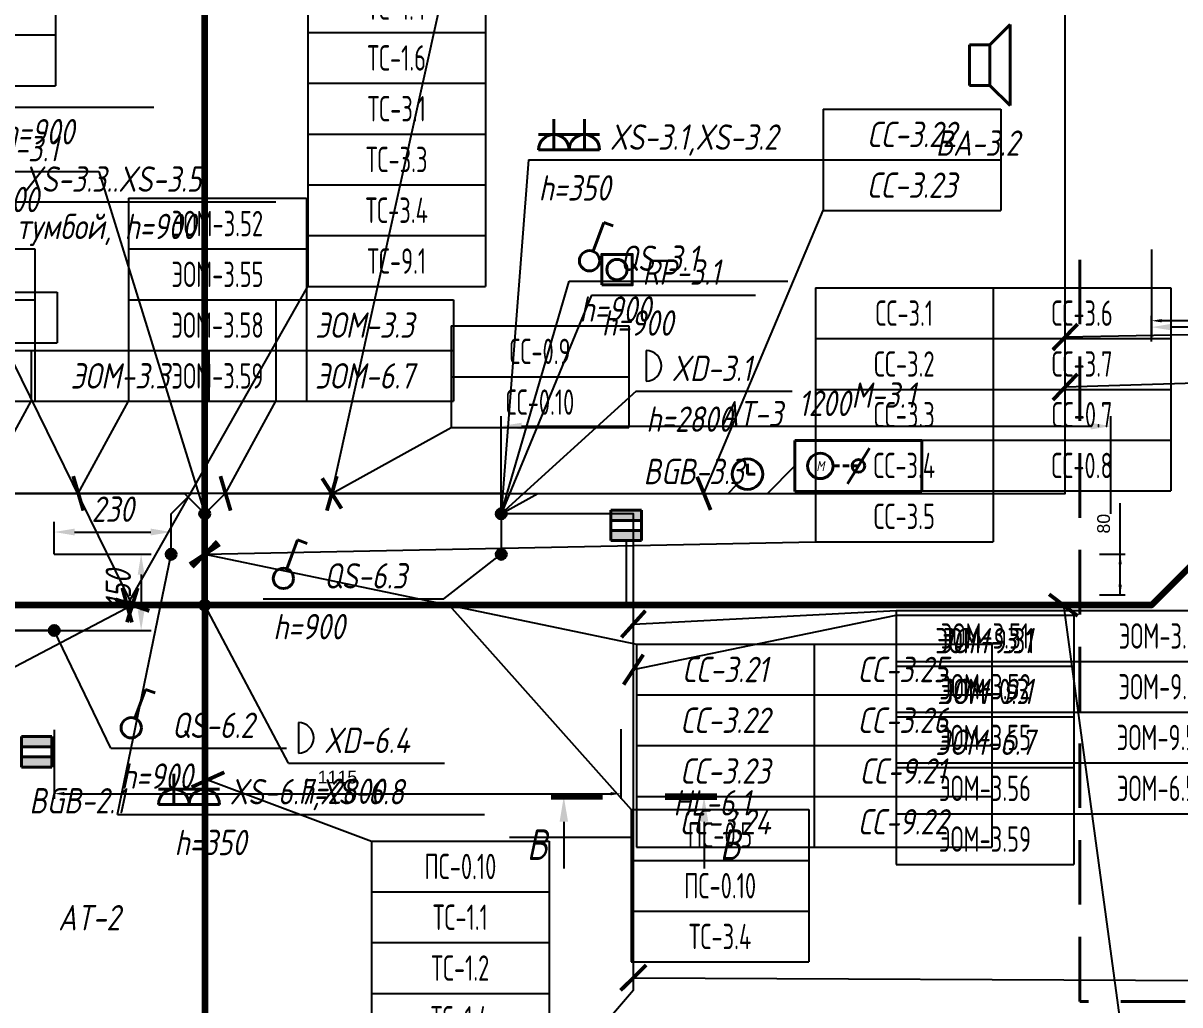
# Model space of a CAD drawing. Header units: millimetres. Extents: x -8189 to 16488, y -6763 to 17206.
# Drawn here: x 6650 to 8927, y 8783 to 10716 of the extents above; entities that cross this region are included whole.
import ezdxf
from ezdxf.enums import TextEntityAlignment as Align

# ---------------------------------------------------------------- set-up
doc = ezdxf.new("R2010")
doc.units = ezdxf.units.MM
doc.linetypes.add('DASHED', pattern=[19.05, 12.7, -6.35])
for name, color, linetype in [('02 Розетки', 7, 'Continuous'), ('03 Стационарное ЭО', 7, 'Continuous'), ('04 Освещение', 7, 'Continuous'), ('05 Слаботочка', 7, 'Continuous'), ('06 Авт-ка климата', 7, 'Continuous'), ('08 Пож. и техн. сигн.', 7, 'Continuous'), ('10 Привязка', 7, 'Continuous'), ('12 Трассы и коробки 220', 7, 'Continuous'), ('13 Трассы и коробки слаботочки', 7, 'Continuous'), ('14 Лотки', 7, 'Continuous')]:
    doc.layers.add(name, color=color, linetype=linetype)
doc.layers.add('11 Привязка размеры', color=7, linetype='Continuous', plot=False)
doc.styles.add('GOST typeA', font='GOST_A.TTF')
doc.styles.get("Standard").update_dxf_attribs({"font": 'arial.ttf'})
doc.styles.add('ГОСТ-ISOCPEUR', font='isocpeui.ttf', dxfattribs={"width": 0.8})
doc.linetypes.add('220V_LINE', pattern='A,0.2,-0.05,["~220V",Standard,S=0.1,R=0,X=0,Y=-0.05],-0.4,0.1', length=0.75)
doc.dimstyles.new('ISO-25', dxfattribs={"dimtxt": 2.5, "dimasz": 2.5, "dimexe": 1.25, "dimexo": 0.625, "dimtad": 1, "dimtxsty": 'Standard', "dimcen": 2.5, "dimadec": 0, "dimazin": 0, "dimtfac": 1, "dimtmove": 0, "dimatfit": 3, "dimfxl": 1, "dimarcsym": 0})

# ---------------------------------------------------------------- blocks, each defined once
blk = doc.blocks.new('*D78')
at = {"layer": '11 Привязка размеры', "color": 0, "lineweight": -2}
for p, q in [((7591.1, 9750.1), (7591.1, 9942.5)), ((8791.2, 9750.1), (8791.2, 9942.5)), ((7631.1, 9922.5), (8751.2, 9922.5))]:
    blk.add_line(p, q, dxfattribs=at)
at = {"layer": '11 Привязка размеры', "color": 0}
for points in [[(7631.1, 9929.2), (7631.1, 9915.9), (7591.1, 9922.5)], [(8751.2, 9915.9), (8751.2, 9929.2), (8791.2, 9922.5)]]:
    blk.add_solid(points, dxfattribs=at)
at = {"layer": 'Defpoints', "color": 0}
for p in [(8791.2, 9922.5), (7591.1, 9750.1), (8791.2, 9750.1)]:
    blk.add_point(p, dxfattribs=at)
at = {"layer": '11 Привязка размеры', "color": 0, "insert": (8227.4, 9967.5), "char_height": 50, "attachment_point": 5, "style": 'ГОСТ-ISOCPEUR'}
blk.add_mtext('1200', dxfattribs=at)
blk = doc.blocks.new('дроссель d100')
at = {"color": 0, "lineweight": -2}
for p, q in [((0, 0), (0, 100)), ((0, 100), (250, 100)), ((250, 100), (250, 0)), ((103.4, 14.7), (146.6, 85.3)), ((250, 0), (0, 0))]:
    blk.add_line(p, q, dxfattribs=at)
at = {"color": 0, "linetype": 'DASHED', "lineweight": -2}
blk.add_line((75, 50), (125, 50), dxfattribs=at)
at = {"color": 0, "lineweight": -2}
for centre, radius in [((50, 50), 25), ((125, 50), 12.5)]:
    blk.add_circle(centre, radius, dxfattribs=at)
at = {"color": 0, "lineweight": -2, "style": 'ГОСТ-ISOCPEUR', "width": 0.8}
blk.add_text('M', height=20, dxfattribs=at).set_placement((50, 50), align=Align.MIDDLE_CENTER)
blk = doc.blocks.new('часы')
at = {"color": 0, "lineweight": -2}
for q in [(9893.5, 982.52), (9894.25, 981.52)]:
    blk.add_line((9893.5, 981.52), q, dxfattribs=at)
blk.add_circle((9893.5, 981.52), 1.5, dxfattribs=at)
blk = doc.blocks.new('геркон')
at = {"lineweight": -2}
for points in [[(3, 2), (3, 3), (0, 3), (0, 2)], [(3, 0), (3, 1), (0, 1), (0, 0)]]:
    blk.add_hatch(color=0, dxfattribs=at).paths.add_polyline_path(points)
at = {"color": 0, "lineweight": -2}
for p, q in [((0, 0), (0, 3)), ((0, 3), (3, 3)), ((3, 3), (3, 0)), ((0, 2), (3, 2)), ((0, 1), (3, 1)), ((3, 0), (0, 0))]:
    blk.add_line(p, q, dxfattribs=at)
blk = doc.blocks.new('кнопка 1')
at = {"color": 0, "lineweight": -2}
for p, q in [((0.35, 0.94), (1.39, 3.78)), ((1.39, 3.78), (2.34, 3.45))]:
    blk.add_line(p, q, dxfattribs=at)
blk.add_circle((0, 0), 1, dxfattribs=at)
blk = doc.blocks.new('*D122')
at = {"layer": '11 Привязка размеры', "color": 0, "lineweight": -2}
for p, q in [((6711.2, 9670.1), (6902.2, 9670.1)), ((6882.2, 9630.1), (6882.2, 9560.1)), ((6631.2, 9520.1), (6902.2, 9520.1))]:
    blk.add_line(p, q, dxfattribs=at)
at = {"layer": '11 Привязка размеры', "color": 0}
for points in [[(6888.9, 9630.1), (6875.5, 9630.1), (6882.2, 9670.1)], [(6875.5, 9560.1), (6888.9, 9560.1), (6882.2, 9520.1)]]:
    blk.add_solid(points, dxfattribs=at)
at = {"layer": 'Defpoints', "color": 0}
for p in [(6711.2, 9670.1), (6631.2, 9520.1), (6882.2, 9520.1)]:
    blk.add_point(p, dxfattribs=at)
at = {"layer": '11 Привязка размеры', "color": 0, "insert": (6837.2, 9601.5), "char_height": 50, "attachment_point": 5, "rotation": 90, "style": 'ГОСТ-ISOCPEUR'}
blk.add_mtext('150', dxfattribs=at)
blk = doc.blocks.new('розетка скрытая трехполюсная')
at = {"color": 0, "lineweight": -2}
for p, q in [((0, 0), (0, 3)), ((-1.5, 1.5), (1.5, 1.5)), ((-1.5, 0), (1.5, 0))]:
    blk.add_line(p, q, dxfattribs=at)
blk.add_arc((0, 0), 1.5, 0, 180, dxfattribs=at)
blk = doc.blocks.new('*D134')
at = {"layer": '11 Привязка размеры', "color": 0, "lineweight": -2}
for p, q in [((8871.2, 10270.1), (8871.2, 10097.5)), ((10871.7, 10270.1), (10871.7, 10097.5)), ((10831.7, 10117.5), (8911.2, 10117.5))]:
    blk.add_line(p, q, dxfattribs=at)
at = {"layer": '11 Привязка размеры', "color": 0}
for points in [[(8911.2, 10124.2), (8911.2, 10110.9), (8871.2, 10117.5)], [(10831.7, 10110.9), (10831.7, 10124.2), (10871.7, 10117.5)]]:
    blk.add_solid(points, dxfattribs=at)
at = {"layer": 'Defpoints', "color": 0}
for p in [(8871.2, 10270.1), (10871.7, 10270.1), (8871.2, 10117.5)]:
    blk.add_point(p, dxfattribs=at)
at = {"layer": '11 Привязка размеры', "color": 0, "insert": (9871.5, 10162.5), "char_height": 50, "attachment_point": 5, "style": 'ГОСТ-ISOCPEUR'}
blk.add_mtext('2000', dxfattribs=at)
blk = doc.blocks.new('громкоговоритель')
at = {"color": 0, "lineweight": -2}
for p, q in [((2, 2), (4, 4)), ((4, 4), (4, -4)), ((0, -2), (0, 2)), ((0, 2), (2, 2)), ((2, 2), (2, -2)), ((2, -2), (0, -2)), ((2, -2), (4, -4))]:
    blk.add_line(p, q, dxfattribs=at)
blk = doc.blocks.new('*D169')
at = {"layer": '11 Привязка размеры', "color": 0, "lineweight": -2}
for p, q in [((6711.2, 9670.1), (6711.2, 9734)), ((6941.2, 9670.1), (6941.2, 9734)), ((6751.2, 9714), (6901.2, 9714))]:
    blk.add_line(p, q, dxfattribs=at)
at = {"layer": '11 Привязка размеры', "color": 0}
for points in [[(6751.2, 9720.7), (6751.2, 9707.3), (6711.2, 9714)], [(6901.2, 9707.3), (6901.2, 9720.7), (6941.2, 9714)]]:
    blk.add_solid(points, dxfattribs=at)
at = {"layer": 'Defpoints', "color": 0}
for p in [(6941.2, 9714), (6711.2, 9670.1), (6941.2, 9670.1)]:
    blk.add_point(p, dxfattribs=at)
at = {"layer": '11 Привязка размеры', "color": 0, "insert": (6826.2, 9759), "char_height": 50, "attachment_point": 5, "style": 'ГОСТ-ISOCPEUR'}
blk.add_mtext('230', dxfattribs=at)
blk = doc.blocks.new('коробка коммутационная')
at = {"color": 0}
blk.add_line((0, 3), (0, 0), dxfattribs=at)
blk.add_arc((0, 1.5), 1.5, 270, 90, dxfattribs=at)
blk = doc.blocks.new('*T210')
at = {"layer": '02 Розетки', "color": 0, "lineweight": -2}
for p, q in [((0, 0), (350, 0)), ((0, 0), (0, -300)), ((350, 0), (350, -300)), ((0, -100), (350, -100)), ((0, -200), (350, -200)), ((0, -300), (350, -300))]:
    blk.add_line(p, q, dxfattribs=at)
at = {"layer": '02 Розетки', "color": 0, "char_height": 50, "width": 330, "attachment_point": 5, "style": 'ГОСТ-ISOCPEUR'}
for s, insert in [('{ЭОМ-3.1}', (175, -50)), ('{ЭОМ-9.1}', (175, -150)), ('{ЭОМ-6.7}', (175, -250))]:
    blk.add_mtext(s, dxfattribs=dict(at, insert=insert))
blk = doc.blocks.new('*T211')
at = {"layer": '02 Розетки', "color": 0, "lineweight": -2}
for p, q in [((0, 0), (350, 0)), ((0, 0), (0, -200)), ((350, 0), (350, -200)), ((0, -100), (350, -100)), ((0, -200), (350, -200))]:
    blk.add_line(p, q, dxfattribs=at)
at = {"layer": '02 Розетки', "color": 0, "char_height": 50, "width": 330, "attachment_point": 5, "style": 'ГОСТ-ISOCPEUR'}
for s, insert in [('{ЭОМ-3.3}', (175, -50)), ('{ЭОМ-6.7}', (175, -150))]:
    blk.add_mtext(s, dxfattribs=dict(at, insert=insert))
blk = doc.blocks.new('*T212')
at = {"layer": '02 Розетки', "color": 0, "lineweight": -2}
for p, q in [((0, 0), (350, 0)), ((0, 0), (0, -100)), ((350, 0), (350, -100)), ((0, -100), (350, -100))]:
    blk.add_line(p, q, dxfattribs=at)
at = {"layer": '02 Розетки', "color": 0, "insert": (175, -50), "char_height": 50, "width": 330, "attachment_point": 5, "style": 'ГОСТ-ISOCPEUR'}
blk.add_mtext('{ЭОМ-3.3}', dxfattribs=at)
blk = doc.blocks.new('*T278')
at = {"layer": '03 Стационарное ЭО', "color": 0, "lineweight": -2}
for p, q in [((0, 0), (350, 0)), ((0, 0), (0, -200)), ((350, 0), (350, -200)), ((0, -100), (350, -100)), ((0, -200), (350, -200))]:
    blk.add_line(p, q, dxfattribs=at)
at = {"layer": '03 Стационарное ЭО', "color": 0, "char_height": 50, "width": 330, "attachment_point": 5, "style": 'GOST typeA'}
for s, insert in [('{\\W0.9;ЭОМ-9.31}', (175, -50)), ('{\\W0.9;ЭОМ-0.3}', (175, -150))]:
    blk.add_mtext(s, dxfattribs=dict(at, insert=insert))
blk = doc.blocks.new('*T344')
at = {"layer": '04 Освещение', "color": 0, "lineweight": -2}
for p, q in [((0, 0), (350, 0)), ((0, 0), (0, -500)), ((350, 0), (350, -500)), ((0, -100), (350, -100)), ((0, -200), (350, -200)), ((0, -300), (350, -300)), ((0, -400), (350, -400)), ((0, -500), (350, -500))]:
    blk.add_line(p, q, dxfattribs=at)
at = {"layer": '04 Освещение', "color": 0, "char_height": 50, "width": 330, "attachment_point": 5, "style": 'GOST typeA'}
for s, insert in [('{\\W0.8;ЭОМ-3.51}', (175, -50)), ('{\\W0.8;ЭОМ-3.52}', (175, -150)), ('{\\W0.8;ЭОМ-3.55}', (175, -250)), ('{\\W0.8;ЭОМ-3.56}', (175, -350)), ('{\\W0.8;ЭОМ-3.59}', (175, -450))]:
    blk.add_mtext(s, dxfattribs=dict(at, insert=insert))
blk = doc.blocks.new('*T345')
at = {"layer": '04 Освещение', "color": 0, "lineweight": -2}
for p, q in [((0, 0), (350, 0)), ((0, 0), (0, -400)), ((350, 0), (350, -400)), ((0, -100), (350, -100)), ((0, -200), (350, -200)), ((0, -300), (350, -300)), ((0, -400), (350, -400))]:
    blk.add_line(p, q, dxfattribs=at)
at = {"layer": '04 Освещение', "color": 0, "char_height": 50, "width": 330, "attachment_point": 5, "style": 'GOST typeA'}
for s, insert in [('{\\W0.8;ЭОМ-3.52}', (175, -50)), ('{\\W0.8;ЭОМ-3.55}', (175, -150)), ('{\\W0.8;ЭОМ-3.58}', (175, -250)), ('{\\W0.8;ЭОМ-3.59}', (175, -350))]:
    blk.add_mtext(s, dxfattribs=dict(at, insert=insert))
blk = doc.blocks.new('*T397')
at = {"layer": '04 Освещение', "color": 0, "lineweight": -2}
for p, q in [((0, 0), (350, 0)), ((0, 0), (0, -300)), ((350, 0), (350, -300)), ((0, -100), (350, -100)), ((0, -200), (350, -200)), ((0, -300), (350, -300))]:
    blk.add_line(p, q, dxfattribs=at)
at = {"layer": '04 Освещение', "color": 0, "char_height": 50, "width": 330, "attachment_point": 5, "style": 'GOST typeA'}
for s, insert in [('{\\W0.8;ЭОМ-3.53}', (175, -50)), ('{\\W0.8;ЭОМ-3.54}', (175, -150)), ('{\\W0.8;ЭОМ-3.55}', (175, -250))]:
    blk.add_mtext(s, dxfattribs=dict(at, insert=insert))
blk = doc.blocks.new('*T427')
at = {"layer": '04 Освещение', "color": 0, "lineweight": -2}
for p, q in [((0, 0), (350, 0)), ((0, 0), (0, -400)), ((350, 0), (350, -400)), ((0, -100), (350, -100)), ((0, -200), (350, -200)), ((0, -300), (350, -300)), ((0, -400), (350, -400))]:
    blk.add_line(p, q, dxfattribs=at)
at = {"layer": '04 Освещение', "color": 0, "char_height": 50, "width": 330, "attachment_point": 5, "style": 'GOST typeA'}
for s, insert in [('{\\W0.8;ЭОМ-3.61}', (175, -50)), ('{\\W0.8;ЭОМ-9.51}', (175, -150)), ('{\\W0.8;ЭОМ-9.53}', (175, -250)), ('{\\W0.8;ЭОМ-6.57}', (175, -350))]:
    blk.add_mtext(s, dxfattribs=dict(at, insert=insert))
blk = doc.blocks.new('регулятор')
at = {"color": 0, "lineweight": -2}
blk.add_lwpolyline([(-1.5, -1.5), (-1.5, 1.5), (1.5, 1.5), (1.5, -1.5)], close=True, dxfattribs=at)
blk.add_circle((0, 0), 1, dxfattribs=at)
blk = doc.blocks.new('*T534')
at = {"layer": '06 Авт-ка климата', "color": 0, "lineweight": -2}
for p, q in [((0, 0), (700, 0)), ((0, 0), (0, -900)), ((350, 0), (350, -900)), ((700, 0), (700, -900)), ((0, -100), (700, -100)), ((0, -200), (700, -200)), ((0, -300), (700, -300)), ((0, -400), (700, -400)), ((0, -500), (700, -500)), ((0, -600), (700, -600)), ((0, -700), (700, -700)), ((0, -800), (700, -800)), ((0, -900), (700, -900))]:
    blk.add_line(p, q, dxfattribs=at)
at = {"layer": '06 Авт-ка климата', "color": 0, "char_height": 50, "width": 330, "attachment_point": 5, "style": 'ГОСТ-ISOCPEUR'}
for s, insert in [('{\\W0.9;СС-1.21}', (175, -50)), ('{СС-3.24}', (525, -50)), ('{\\W0.9;СС-1.22}', (175, -150)), ('{СС-3.25}', (525, -150)), ('{\\W0.9;СС-1.23}', (175, -250)), ('{СС-3.26}', (525, -250)), ('{\\W0.9;СС-1.24}', (175, -350)), ('{СС-9.21}', (525, -350)), ('{\\W0.9;СС-1.27}', (175, -450)), ('{СС-6.21}', (525, -450)), ('{\\W0.9;СС-2.30}', (175, -550)), ('{СС-6.22}', (525, -550)), ('{СС-3.21}', (175, -650)), ('{СС-1.28}', (525, -650)), ('{СС-3.22}', (175, -750)), ('{СС-2.27}', (525, -750)), ('{СС-3.23}', (175, -850)), ('{СС-2.32}', (525, -850))]:
    blk.add_mtext(s, dxfattribs=dict(at, insert=insert))
blk = doc.blocks.new('*T597')
at = {"layer": '06 Авт-ка климата', "color": 0, "lineweight": -2}
for p, q in [((0, 0), (700, 0)), ((0, 0), (0, -400)), ((350, 0), (350, -400)), ((700, 0), (700, -400)), ((0, -100), (700, -100)), ((0, -200), (700, -200)), ((0, -300), (700, -300)), ((0, -400), (700, -400))]:
    blk.add_line(p, q, dxfattribs=at)
at = {"layer": '06 Авт-ка климата', "color": 0, "char_height": 50, "width": 330, "attachment_point": 5, "style": 'ГОСТ-ISOCPEUR'}
for s, insert in [('{СС-3.21}', (175, -50)), ('{СС-3.25}', (525, -50)), ('{СС-3.22}', (175, -150)), ('{СС-3.26}', (525, -150)), ('{СС-3.23}', (175, -250)), ('{СС-9.21}', (525, -250)), ('{СС-3.24}', (175, -350)), ('{СС-9.22}', (525, -350))]:
    blk.add_mtext(s, dxfattribs=dict(at, insert=insert))
blk = doc.blocks.new('*T598')
at = {"layer": '06 Авт-ка климата', "color": 0, "lineweight": -2}
for p, q in [((0, 0), (350, 0)), ((0, 0), (0, -200)), ((350, 0), (350, -200)), ((0, -100), (350, -100)), ((0, -200), (350, -200))]:
    blk.add_line(p, q, dxfattribs=at)
at = {"layer": '06 Авт-ка климата', "color": 0, "char_height": 50, "width": 330, "attachment_point": 5, "style": 'ГОСТ-ISOCPEUR'}
for s, insert in [('{СС-3.22}', (175, -50)), ('{СС-3.23}', (175, -150))]:
    blk.add_mtext(s, dxfattribs=dict(at, insert=insert))
blk = doc.blocks.new('*T642')
at = {"layer": '05 Слаботочка', "color": 0, "lineweight": -2}
for p, q in [((0, 0), (350, 0)), ((0, 0), (0, -100)), ((350, 0), (350, -100)), ((0, -100), (350, -100))]:
    blk.add_line(p, q, dxfattribs=at)
at = {"layer": '05 Слаботочка', "color": 0, "insert": (175, -50), "char_height": 50, "width": 330, "attachment_point": 5, "style": 'GOST typeA'}
blk.add_mtext('{\\W0.8;СС-3.1}', dxfattribs=at)
blk = doc.blocks.new('*T643')
at = {"layer": '05 Слаботочка', "color": 0, "lineweight": -2}
for p, q in [((0, 0), (350, 0)), ((0, 0), (0, -500)), ((350, 0), (350, -500)), ((0, -100), (350, -100)), ((0, -200), (350, -200)), ((0, -300), (350, -300)), ((0, -400), (350, -400)), ((0, -500), (350, -500))]:
    blk.add_line(p, q, dxfattribs=at)
at = {"layer": '05 Слаботочка', "color": 0, "char_height": 50, "width": 330, "attachment_point": 5, "style": 'GOST typeA'}
for s, insert in [('{\\W0.8;СС-3.1}', (175, -50)), ('{\\W0.8;СС-3.2}', (175, -150)), ('{\\W0.8;СС-3.3}', (175, -250)), ('{\\W0.8;СС-3.4}', (175, -350)), ('{\\W0.8;СС-3.5}', (175, -450))]:
    blk.add_mtext(s, dxfattribs=dict(at, insert=insert))
blk = doc.blocks.new('*T651')
at = {"layer": '05 Слаботочка', "color": 0, "lineweight": -2}
for p, q in [((0, 0), (350, 0)), ((0, 0), (0, -400)), ((350, 0), (350, -400)), ((0, -100), (350, -100)), ((0, -200), (350, -200)), ((0, -300), (350, -300)), ((0, -400), (350, -400))]:
    blk.add_line(p, q, dxfattribs=at)
at = {"layer": '05 Слаботочка', "color": 0, "char_height": 50, "width": 330, "attachment_point": 5, "style": 'GOST typeA'}
for s, insert in [('{\\W0.8;СС-3.6}', (175, -50)), ('{\\W0.8;СС-3.7}', (175, -150)), ('{\\W0.8;СС-0.7}', (175, -250)), ('{\\W0.8;СС-0.8}', (175, -350))]:
    blk.add_mtext(s, dxfattribs=dict(at, insert=insert))
blk = doc.blocks.new('*T675')
at = {"layer": '05 Слаботочка', "color": 0, "lineweight": -2}
for p, q in [((0, 0), (350, 0)), ((0, 0), (0, -200)), ((350, 0), (350, -200)), ((0, -100), (350, -100)), ((0, -200), (350, -200))]:
    blk.add_line(p, q, dxfattribs=at)
at = {"layer": '05 Слаботочка', "color": 0, "char_height": 50, "width": 330, "attachment_point": 5, "style": 'GOST typeA'}
for s, insert in [('{\\W0.8;СС-0.9}', (175, -50)), ('{\\W0.8;СС-0.10}', (175, -150))]:
    blk.add_mtext(s, dxfattribs=dict(at, insert=insert))
blk = doc.blocks.new('*T707')
at = {"layer": '08 Пож. и техн. сигн.', "color": 0, "lineweight": -2}
for p, q in [((0, 0), (350, 0)), ((0, 0), (0, -500)), ((350, 0), (350, -500)), ((0, -100), (350, -100)), ((0, -200), (350, -200)), ((0, -300), (350, -300)), ((0, -400), (350, -400)), ((0, -500), (350, -500))]:
    blk.add_line(p, q, dxfattribs=at)
at = {"layer": '08 Пож. и техн. сигн.', "color": 0, "char_height": 50, "width": 330, "attachment_point": 5, "style": 'GOST typeA'}
for s, insert in [('{\\W0.8;ПС-0.10}', (175, -50)), ('{\\W0.8;ТС-1.1}', (175, -150)), ('{\\W0.8;ТС-1.2}', (175, -250)), ('{\\W0.8;ТС-1.4}', (175, -350)), ('{\\W0.8;ТС-1.6}', (175, -450))]:
    blk.add_mtext(s, dxfattribs=dict(at, insert=insert))
blk = doc.blocks.new('*T749')
at = {"layer": '08 Пож. и техн. сигн.', "color": 0, "lineweight": -2}
for p, q in [((0, 0), (350, 0)), ((0, 0), (0, -300)), ((350, 0), (350, -300)), ((0, -100), (350, -100)), ((0, -200), (350, -200)), ((0, -300), (350, -300))]:
    blk.add_line(p, q, dxfattribs=at)
at = {"layer": '08 Пож. и техн. сигн.', "color": 0, "char_height": 50, "width": 330, "attachment_point": 5, "style": 'GOST typeA'}
for s, insert in [('{\\W0.8;ПС-0.5}', (175, -50)), ('{\\W0.8;ПС-0.10}', (175, -150)), ('{\\W0.8;ТС-3.4}', (175, -250))]:
    blk.add_mtext(s, dxfattribs=dict(at, insert=insert))
blk = doc.blocks.new('*T750')
at = {"layer": '08 Пож. и техн. сигн.', "color": 0, "lineweight": -2}
for p, q in [((0, 0), (350, 0)), ((0, 0), (0, -900)), ((350, 0), (350, -900)), ((0, -100), (350, -100)), ((0, -200), (350, -200)), ((0, -300), (350, -300)), ((0, -400), (350, -400)), ((0, -500), (350, -500)), ((0, -600), (350, -600)), ((0, -700), (350, -700)), ((0, -800), (350, -800)), ((0, -900), (350, -900))]:
    blk.add_line(p, q, dxfattribs=at)
at = {"layer": '08 Пож. и техн. сигн.', "color": 0, "char_height": 50, "width": 330, "attachment_point": 5, "style": 'GOST typeA'}
for s, insert in [('{\\W0.8;ПС-0.5}', (175, -50)), ('{\\W0.8;ТС-1.1}', (175, -150)), ('{\\W0.8;ТС-1.2}', (175, -250)), ('{\\W0.8;ТС-1.4}', (175, -350)), ('{\\W0.8;ТС-1.6}', (175, -450)), ('{\\W0.8;ТС-3.1}', (175, -550)), ('{\\W0.8;ТС-3.3}', (175, -650)), ('{\\W0.8;ТС-3.4}', (175, -750)), ('{\\W0.8;ТС-9.1}', (175, -850))]:
    blk.add_mtext(s, dxfattribs=dict(at, insert=insert))
blk = doc.blocks.new('*D803')
at = {"layer": '14 Лотки', "color": 0, "lineweight": -2}
for p, q in [((6711.2, 9324.7), (6711.2, 9188.7)), ((7826.2, 9325.5), (7826.2, 9188.7)), ((6731.2, 9198.7), (7806.2, 9198.7))]:
    blk.add_line(p, q, dxfattribs=at)
at = {"layer": '14 Лотки', "color": 0}
for points in [[(6731.2, 9202.1), (6731.2, 9195.4), (6711.2, 9198.7)], [(7806.2, 9195.4), (7806.2, 9202.1), (7826.2, 9198.7)]]:
    blk.add_solid(points, dxfattribs=at)
at = {"layer": 'Defpoints', "color": 0}
for p in [(6711.2, 9324.7), (7826.2, 9325.5), (7826.2, 9198.7)]:
    blk.add_point(p, dxfattribs=at)
at = {"layer": '14 Лотки', "color": 0, "insert": (7268.7, 9231.2), "char_height": 25, "attachment_point": 5}
blk.add_mtext('1115', dxfattribs=at)
blk = doc.blocks.new('*D818')
at = {"layer": '14 Лотки', "color": 0, "lineweight": -2}
for p, q in [((8871.2, 10089.4), (8871.2, 10140.1)), ((9449, 10089.4), (9449, 10140.1)), ((9429, 10130.1), (8891.2, 10130.1))]:
    blk.add_line(p, q, dxfattribs=at)
at = {"layer": '14 Лотки', "color": 0}
for points in [[(8891.2, 10133.5), (8891.2, 10126.8), (8871.2, 10130.1)], [(9429, 10126.8), (9429, 10133.5), (9449, 10130.1)]]:
    blk.add_solid(points, dxfattribs=at)
at = {"layer": 'Defpoints', "color": 0}
for p in [(8871.2, 10130.1), (8871.2, 10089.4), (9449, 10089.4)]:
    blk.add_point(p, dxfattribs=at)
at = {"layer": '14 Лотки', "color": 0, "insert": (9160.1, 10162.6), "char_height": 25, "attachment_point": 5}
blk.add_mtext('578', dxfattribs=at)
blk = doc.blocks.new('*D819')
at = {"layer": '14 Лотки', "color": 0, "lineweight": -2}
for p, q in [((8809.4, 9590.1), (8809.4, 9770.6)), ((8768.7, 9670.1), (8819.4, 9670.1)), ((8809.4, 9610.1), (8809.4, 9650.1)), ((8768.7, 9590.1), (8819.4, 9590.1))]:
    blk.add_line(p, q, dxfattribs=at)
at = {"layer": '14 Лотки', "color": 0}
for points in [[(8812.7, 9650.1), (8806.1, 9650.1), (8809.4, 9670.1)], [(8806.1, 9610.1), (8812.7, 9610.1), (8809.4, 9590.1)]]:
    blk.add_solid(points, dxfattribs=at)
at = {"layer": 'Defpoints', "color": 0}
for p in [(8768.7, 9670.1), (8809.4, 9670.1), (8768.7, 9590.1)]:
    blk.add_point(p, dxfattribs=at)
at = {"layer": '14 Лотки', "color": 0, "insert": (8776.9, 9730.4), "char_height": 25, "attachment_point": 5, "rotation": 90}
blk.add_mtext('80', dxfattribs=at)

msp = doc.modelspace()

# ---------------------------------------------------------------- hatches: boundary and pattern name
at = {"layer": '02 Розетки'}
msp.add_hatch(color=256, dxfattribs=at).paths.add_polyline_path([(6931.2, 9670.1, 1), (6951.2, 9670.1, 1)])
at = {"layer": '04 Освещение'}
for points in [[(7581.1, 9670.1, 1), (7601.1, 9670.1, 1)], [(6701.2, 9520.1, 1), (6721.2, 9520.1, 1)]]:
    msp.add_hatch(color=256, dxfattribs=at).paths.add_polyline_path(points)
at = {"layer": '10 Привязка'}
msp.add_hatch(color=256, dxfattribs=at).paths.add_polyline_path([(7581.1, 9750.1, 1), (7601.1, 9750.1, 1)])
at = {"layer": '13 Трассы и коробки слаботочки'}
for points in [[(6997.4, 9750.1, 1), (7017.4, 9750.1, 1)], [(6997.4, 9570.1, 1), (7017.4, 9570.1, 1)]]:
    msp.add_hatch(color=256, dxfattribs=at).paths.add_polyline_path(points)

# ---------------------------------------------------------------- linework, layer by layer
at = {"layer": '02 Розетки'}
for p, q in [((7644.7, 10446.8), (7591.1, 9750.1)), ((7644.7, 10446.8), (8271.7, 10446.8)), ((6430.4, 10364.1), (7147.1, 10364.1)), ((6835.6, 9157.6), (6941.2, 9670.1)), ((6835.6, 9157.6), (7557.8, 9157.6))]:
    msp.add_line(p, q, dxfattribs=at)
at = {"layer": '02 Розетки', "linetype": '220V_LINE', "ltscale": 200, "flags": 128}
msp.add_lwpolyline([(6941.2, 9670.1), (6941.2, 9670.1), (6941.2, 9750.1), (6941.2, 9750.1), (6981.2, 9790.1)], dxfattribs=at)
at = {"layer": '02 Розетки', "color": 3}
msp.add_lwpolyline([(6941.2, 9670.1), (6941.2, 9670.1)], dxfattribs=at)
at = {"layer": '02 Розетки', "lineweight": 40}
msp.add_circle((6941.2, 9670.1), 10, dxfattribs=at)
at = {"layer": '04 Освещение'}
for p, q in [((6190.4, 10550.7), (6907.1, 10550.7)), ((7591.1, 9750.1), (7724.9, 10208.2)), ((7724.9, 10208.2), (8154.9, 10208.2)), ((7478.2, 9582.7), (7591.1, 9670.1)), ((7122.2, 9582.7), (7478.2, 9582.7)), ((6822.8, 9288.4), (6711.2, 9520.1)), ((6822.8, 9288.4), (7168.3, 9288.4))]:
    msp.add_line(p, q, dxfattribs=at)
at = {"layer": '04 Освещение', "linetype": '220V_LINE', "ltscale": 200}
for p, q in [((7591.1, 9750.1), (7591.1, 9670.1)), ((6711.2, 9520.1), (6631.2, 9520.1)), ((7607.4, 9112.9), (7851.2, 9112.9))]:
    msp.add_line(p, q, dxfattribs=at)
at = {"layer": '04 Освещение', "lineweight": 40}
for centre in [(7591.1, 9670.1), (6711.2, 9520.1)]:
    msp.add_circle(centre, 10, dxfattribs=at)
at = {"layer": '05 Слаботочка'}
for points in [[(7007.4, 9750.1), (7047.4, 9790.1), (8037.8, 9790.1), (8054.4, 9806.8)], [(6150.8, 9750.1), (6184.9, 9790.1), (6967.4, 9790.1), (7007.4, 9750.1)]]:
    msp.add_lwpolyline(points, dxfattribs=at)
at = {"layer": '06 Авт-ка климата'}
for q in [(7591.1, 9750.1), (8091.7, 10180.8)]:
    msp.add_line((7768.9, 10180.8), q, dxfattribs=at)
at = {"layer": '06 Авт-ка климата', "linetype": 'DASHED', "lineweight": 40, "ltscale": 10}
msp.add_lwpolyline([(13128.5, 8789.7), (8730.1, 8789.7), (8730.1, 10308.5)], dxfattribs=at)
at = {"layer": '06 Авт-ка климата'}
for points in [[(7591.1, 9790.1), (8115.2, 9790.1), (8169.2, 9844.1)], [(7591.1, 9750.1), (7591.1, 9790.1), (7047.4, 9790.1), (7007.4, 9750.1)]]:
    msp.add_lwpolyline(points, dxfattribs=at)
at = {"layer": '08 Пож. и техн. сигн.'}
msp.add_line((7836.9, 9697), (7836.9, 9570.1), dxfattribs=at)
at = {"layer": '10 Привязка', "lineweight": 40}
msp.add_circle((7591.1, 9750.1), 10, dxfattribs=at)
at = {"layer": '12 Трассы и коробки 220'}
for p, q in [((7856.5, 9991.4), (7591.1, 9750.1)), ((7856.5, 9991.4), (8163.9, 9991.4)), ((7714.2, 9143.3), (7714.2, 9051.3)), ((7990.3, 9143.3), (7990.3, 9051.3))]:
    msp.add_line(p, q, dxfattribs=at)
at = {"layer": '12 Трассы и коробки 220', "lineweight": 100}
for p, q in [((7790.6, 9193.3), (7689.1, 9193.3)), ((7913.9, 9193.3), (8015.5, 9193.3))]:
    msp.add_line(p, q, dxfattribs=at)
at = {"layer": '12 Трассы и коробки 220', "linetype": '220V_LINE', "ltscale": 200, "flags": 128}
for points in [[(7591.1, 9750.1), (7663.3, 9790.1), (8701.2, 9790.1), (8701.2, 11062.8), (8791.2, 11140.4)], [(7591.1, 9750.1), (7591.1, 9790.1), (6184.9, 9790.1), (6150.8, 9750.1)], [(7744.5, 8687.4), (7851.2, 8812.1), (7851.3, 9750.1), (7591.1, 9750.1)]]:
    msp.add_lwpolyline(points, dxfattribs=at)
at = {"layer": '12 Трассы и коробки 220'}
for points in [[(7705.9, 9143.3), (7714.2, 9193.3), (7722.6, 9143.3)], [(7998.7, 9143.3), (7990.3, 9193.3), (7982, 9143.3)]]:
    msp.add_solid(points, dxfattribs=at)
at = {"layer": '13 Трассы и коробки слаботочки', "lineweight": 100}
msp.add_line((7007.4, 9570.1), (7007.4, 13038.3), dxfattribs=at)
at = {"layer": '13 Трассы и коробки слаботочки'}
for p, q in [((6491.7, 10424), (6799, 10424)), ((6799, 10424), (7007.4, 9750.1)), ((7172, 9258.7), (7007.4, 9570.1)), ((7172, 9258.7), (7479.4, 9258.7))]:
    msp.add_line(p, q, dxfattribs=at)
at = {"layer": '13 Трассы и коробки слаботочки', "lineweight": 100}
for points in [[(13150.1, 8746.4), (13150.1, 9484.9), (12598.5, 10036.5), (9337.6, 10036.5), (8871.2, 9570.1), (4491.2, 9570.1)], [(7007.4, 9570.1), (7007.4, 2946.3)]]:
    msp.add_lwpolyline(points, dxfattribs=at)
at = {"layer": '13 Трассы и коробки слаботочки', "lineweight": 40}
for centre in [(7007.4, 9750.1), (7007.4, 9570.1)]:
    msp.add_circle(centre, 10, dxfattribs=at)

# ---------------------------------------------------------------- block references
for name, p in [('*T534', (6013.5, 11492.9)), ('*T750', (7210.3, 11097.7)), ('*T598', (8224.7, 10547.1)), ('*T345', (6857.5, 10371.5)), ('*T397', (6322.7, 10271.5)), ('*T642', (6367.1, 10186.3)), ('*T643', (8209.4, 10195)), ('*T651', (8559.4, 10195)), ('*T211', (7147.2, 10171.5)), ('*T675', (7492.4, 10119.8)), ('*T212', (6665.5, 10071.5)), ('*T344', (8368.3, 9559.3)), ('*T210', (8368.3, 9550)), ('*T278', (8368.3, 9550)), ('*T427', (8718.3, 9559.3)), ('*T597', (7857.1, 9493.3)), ('*T749', (7846.8, 9167.4)), ('*T707', (7335.5, 9105.3))]:
    msp.add_blockref(name, p)
at = {"layer": '02 Розетки', "color": 1, "lineweight": 40, "xscale": 20, "yscale": 20, "zscale": 20}
for p in [(7694.7, 10466.8), (7754.7, 10466.8), (6946.5, 9177.6), (7006.5, 9177.6)]:
    msp.add_blockref('розетка скрытая трехполюсная', p, dxfattribs=at)
at = {"layer": '04 Освещение', "color": 3, "lineweight": 40, "xscale": 20, "yscale": 20, "zscale": 20}
for p in [(7764.9, 10248.2), (7162.2, 9622.7), (6862.8, 9328.4)]:
    msp.add_blockref('кнопка 1', p, dxfattribs=at)
at = {"layer": '05 Слаботочка', "lineweight": 40, "xscale": 20, "yscale": 20, "zscale": 20}
msp.add_blockref('громкоговоритель', (8512.9, 10633.7), dxfattribs=at)
at = {"layer": '05 Слаботочка', "color": 5, "lineweight": 40, "xscale": 20, "yscale": 20, "zscale": 20}
msp.add_blockref('часы', (-189794.3, -9802.4), dxfattribs=at)
at = {"layer": '06 Авт-ка климата', "lineweight": 40, "xscale": 20, "yscale": 20, "zscale": 20}
msp.add_blockref('регулятор', (7818.9, 10230.8), dxfattribs=at)
at = {"layer": '06 Авт-ка климата', "lineweight": 40}
msp.add_blockref('дроссель d100', (8169.2, 9794.1), dxfattribs=at)
at = {"layer": '08 Пож. и техн. сигн.', "lineweight": 40, "xscale": 20, "yscale": 20, "zscale": 20}
for p in [(7806.9, 9697), (6646.5, 9251.2)]:
    msp.add_blockref('геркон', p, dxfattribs=at)
at = {"layer": '12 Трассы и коробки 220', "xscale": 20, "yscale": 20, "zscale": 20}
msp.add_blockref('коробка коммутационная', (7876.5, 10011.4), dxfattribs=at)
at = {"layer": '13 Трассы и коробки слаботочки', "xscale": 20, "yscale": 20, "zscale": 20}
msp.add_blockref('коробка коммутационная', (7192, 9278.7), dxfattribs=at)

# ---------------------------------------------------------------- texts
at = {"layer": '02 Розетки', "linetype": 'Continuous', "style": 'ГОСТ-ISOCPEUR', "width": 0.8}
for s, p in [('XS-3.1,XS-3.2', (7804.7, 10466.8)), ('XS-3.3..XS-3.5', (6650.4, 10384.1)), ('h=350', (7664.7, 10366.7)), ('XS-6.7,XS-6.8', (7056.5, 9177.6)), ('h=350', (6947.9, 9077.5))]:
    msp.add_text(s, height=50, dxfattribs=at).set_placement(p)
at = {"layer": '02 Розетки', "linetype": 'Continuous', "insert": (6755.3, 10309), "char_height": 50, "attachment_point": 5, "style": 'ГОСТ-ISOCPEUR'}
msp.add_mtext_dynamic_manual_height_columns('{\\pxqc;над тумбой, h=900}', width=957.621, gutter_width=957.6, heights=[446.2], dxfattribs=at)
at = {"layer": '04 Освещение', "linetype": 'Continuous', "style": 'ГОСТ-ISOCPEUR', "width": 0.8}
for s, p in [('QS-3.1', (7824.9, 10228.2)), ('h=900', (7744.9, 10128.1)), ('QS-6.3', (7242.2, 9602.7)), ('h=900', (7142.2, 9502.6)), ('QS-6.2', (6942.8, 9308.4)), ('h=900', (6842.8, 9208.3))]:
    msp.add_text(s, height=50, dxfattribs=at).set_placement(p)
msp.add_text('HL-6.1', height=50, dxfattribs=at).set_placement((8081.5, 9155.7), align=Align.RIGHT)
at = {"layer": '04 Освещение', "linetype": 'Continuous', "insert": (6515.3, 10495.6), "char_height": 50, "attachment_point": 5, "style": 'ГОСТ-ISOCPEUR'}
msp.add_mtext_dynamic_manual_height_columns('{\\pxqc;над тумбой, h=900}', width=957.621, gutter_width=957.6, heights=[446.2], dxfattribs=at)
at = {"layer": '05 Слаботочка', "linetype": 'Continuous', "style": 'ГОСТ-ISOCPEUR', "width": 0.8}
for s, p in [('BA-3.2', (8611.2, 10454.9)), ('AT-3', (8144.9, 9922.1)), ('AT-2', (6841, 8929.4))]:
    msp.add_text(s, height=50, dxfattribs=at).set_placement(p, align=Align.RIGHT)
at = {"layer": '06 Авт-ка климата', "linetype": 'Continuous', "style": 'ГОСТ-ISOCPEUR', "width": 0.8}
for s, p in [('RP-3.1', (7868.9, 10200.8)), ('h=900', (7788.9, 10100.7))]:
    msp.add_text(s, height=50, dxfattribs=at).set_placement(p)
msp.add_text('M-3.1', height=50, dxfattribs=at).set_placement((8406.9, 9958.6), align=Align.RIGHT)
at = {"layer": '08 Пож. и техн. сигн.', "linetype": 'Continuous', "style": 'ГОСТ-ISOCPEUR', "width": 0.8}
for s, p in [('BGB-3.3', (8068.8, 9808.2)), ('BGB-2.1', (6850.7, 9159.7))]:
    msp.add_text(s, height=50, dxfattribs=at).set_placement(p, align=Align.RIGHT)
at = {"layer": '12 Трассы и коробки 220', "linetype": 'Continuous', "style": 'ГОСТ-ISOCPEUR', "width": 0.8}
for s, height, p in [('XD-3.1', 50, (7926.5, 10011.4)), ('h=2800', 50, (7876.5, 9911.3)), ('В', 60, (7641.5, 9068.3)), ('В', 60, (8021.4, 9068.3))]:
    msp.add_text(s, height=height, dxfattribs=at).set_placement(p)
at = {"layer": '13 Трассы и коробки слаботочки', "linetype": 'Continuous', "style": 'ГОСТ-ISOCPEUR', "width": 0.8}
for s, p in [('XD-3.1', (6561.7, 10444)), ('h=2800', (6511.7, 10343.9)), ('XD-6.4', (7242, 9278.7)), ('h=2800', (7192, 9178.6))]:
    msp.add_text(s, height=50, dxfattribs=at).set_placement(p)

# ---------------------------------------------------------------- dimensions: what is measured, and where the dimension line sits
at = {"layer": '11 Привязка размеры'}
for base, p1, p2, picture, middle in [((8871.2344, 10117.5478), (10871.6909, 10270.1153), (8871.2344, 10270.1153), '*D134', (9871.4626, 10162.5478)), ((6941.2, 9714), (6711.2, 9670.1), (6941.2, 9670.1), '*D169', (6826.2, 9759))]:
    dim = msp.add_linear_dim(base=base, p1=p1, p2=p2, dimstyle='ISO-25', override={"dimtxt": 50, "dimasz": 40, "dimexe": 20, "dimexo": 0, "dimgap": 20, "dimdec": 0, "dimtxsty": 'ГОСТ-ISOCPEUR'}, dxfattribs=at)
    dim.commit()
    dim.dimension.update_dxf_attribs({"geometry": picture, "text_midpoint": middle})
dim = msp.add_linear_dim(base=(8791.2, 9922.5), p1=(7591.1, 9750.1), p2=(8791.2, 9750.1), dimstyle='ISO-25', override={"dimtxt": 50, "dimasz": 40, "dimexe": 20, "dimexo": 0, "dimgap": 20, "dimdec": 0, "dimtxsty": 'ГОСТ-ISOCPEUR'}, dxfattribs=at)
dim.commit()
dim.dimension.update_dxf_attribs({"geometry": '*D78', "text_midpoint": (8227.4, 9922.5), "dimtype": 160})
dim = msp.add_linear_dim(base=(6882.2, 9520.1), p1=(6711.2, 9670.1), p2=(6631.2, 9520.1), angle=90, dimstyle='ISO-25', override={"dimtxt": 50, "dimasz": 40, "dimexe": 20, "dimexo": 0, "dimgap": 20, "dimdec": 0, "dimtxsty": 'ГОСТ-ISOCPEUR'}, dxfattribs=at)
dim.commit()
dim.dimension.update_dxf_attribs({"geometry": '*D122', "text_midpoint": (6882.2, 9601.5), "dimtype": 160})
at = {"layer": '14 Лотки'}
for base, p1, p2, picture, middle in [((8871.2, 10130.1), (9449, 10089.4), (8871.2, 10089.4), '*D818', (9160.1, 10162.6)), ((7826.2, 9198.7), (6711.2, 9324.7), (7826.2, 9325.5), '*D803', (7268.7, 9231.2))]:
    dim = msp.add_linear_dim(base=base, p1=p1, p2=p2, dimstyle='ISO-25', override={"dimtxt": 25, "dimasz": 20, "dimexe": 10, "dimexo": 0, "dimgap": 20, "dimdec": 0}, dxfattribs=at)
    dim.commit()
    dim.dimension.update_dxf_attribs({"geometry": picture, "text_midpoint": middle})
dim = msp.add_linear_dim(base=(8809.4, 9670.1), p1=(8768.7, 9590.1), p2=(8768.7, 9670.1), angle=90, dimstyle='ISO-25', override={"dimtxt": 25, "dimasz": 20, "dimexe": 10, "dimexo": 0, "dimgap": 20, "dimdec": 0}, dxfattribs=at)
dim.commit()
dim.dimension.update_dxf_attribs({"geometry": '*D819', "text_midpoint": (8776.9, 9730.4)})

# ---------------------------------------------------------------- leaders
at = {"layer": '02 Розетки'}
for points in [[(8701.2, 9999.7), (9289.4, 10018.5), (9464.4, 10018.5)], [(6566.6, 9790.1), (6665.5, 9971.5), (6840.5, 9971.5)], [(7048.3, 9790.1), (7147.2, 9971.5), (7322.2, 9971.5)], [(7851.3, 9443), (8368.3, 9550), (8543.3, 9550)]]:
    msp.add_leader(points, dimstyle='ISO-25', override={"dimasz": 50, "dimgap": 1, "dimtad": 0, "dimldrblk": 'ArchTick'}, dxfattribs=at)
at = {"layer": '03 Стационарное ЭО'}
for points in [[(8701.2, 9999.7), (9289.4, 10018.5), (9464.4, 10018.5)], [(7851.3, 9443), (8368.3, 9550), (8543.3, 9550)]]:
    msp.add_leader(points, dimstyle='ISO-25', override={"dimasz": 50, "dimgap": 1, "dimtad": 0, "dimldrblk": 'ArchTick'}, dxfattribs=at)
at = {"layer": '04 Освещение'}
for points in [[(8701.2, 10098.1), (9592.6, 10116.9), (9767.6, 10116.9)], [(6758.5, 9790.1), (6857.5, 9971.5), (7032.5, 9971.5)], [(7851.3, 9532.8), (8368.3, 9559.3), (8543.3, 9559.3)], [(7851.2, 8836.3), (9208.5, 8829.7), (9383.5, 8829.7)]]:
    msp.add_leader(points, dimstyle='ISO-25', override={"dimasz": 50, "dimgap": 1, "dimtad": 0, "dimldrblk": 'ArchTick'}, dxfattribs=at)
at = {"layer": '05 Слаботочка'}
for points in [[(7257.6, 9790.1), (7492.4, 9919.8), (7667.4, 9919.8)], [(7007.4, 9670.1), (8209.4, 9695), (8384.4, 9695)], [(6864.9, 9570.1), (5771.2, 8995.5), (5596.2, 8995.5)], [(8697.6, 9570.1), (9039.5, 7060.5), (9214.5, 7060.5)]]:
    msp.add_leader(points, dimstyle='ISO-25', override={"dimasz": 50, "dimgap": 1, "dimtad": 0, "dimldrblk": 'ArchTick'}, dxfattribs=at)
at = {"layer": '06 Авт-ка климата'}
for points in [[(7257.6, 9790.1), (7492.4, 10848.7), (7667.4, 10848.7)], [(6864.9, 9570.1), (6363.5, 10592.9), (6188.5, 10592.9)], [(7989.9, 9790.1), (8224.7, 10347.1), (8399.7, 10347.1)], [(7007.4, 9670.1), (7857.1, 9493.3), (8032.1, 9493.3)]]:
    msp.add_leader(points, dimstyle='ISO-25', override={"dimasz": 50, "dimgap": 1, "dimtad": 0, "dimldrblk": 'ArchTick'}, dxfattribs=at)
at = {"layer": '08 Пож. и техн. сигн.'}
for points in [[(6854.5, 9570.1), (7210.3, 10197.7), (7385.3, 10197.7)], [(7488.4, 9570.1), (7846.8, 9167.4), (8006.6, 9167.4)], [(7013.7, 9226.2), (7335.5, 9105.3), (7495.3, 9105.3)]]:
    msp.add_leader(points, dimstyle='ISO-25', override={"dimasz": 50, "dimgap": 1, "dimtad": 0, "dimldrblk": 'ArchTick'}, dxfattribs=at)

doc.saveas('drawing.dxf')
